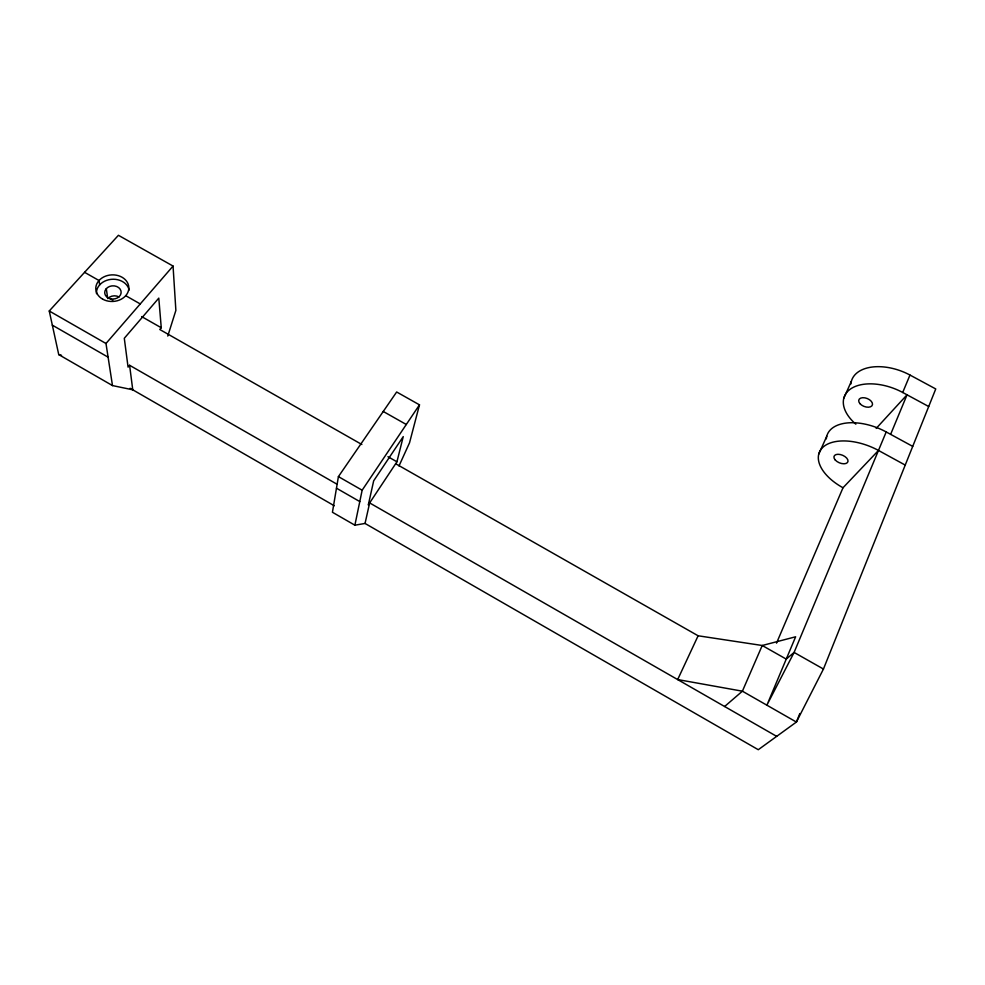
<?xml version="1.0" encoding="UTF-8"?>
<svg xmlns="http://www.w3.org/2000/svg" width="985" height="985" viewBox="0 0 985 985"><rect width="100%" height="100%" fill="white"/><g stroke="black" fill="none" stroke-linecap="round" stroke-linejoin="round"><path stroke-width="1.48" d="M398.999 465.967L409.526 442.819L419.487 404.847L396.66 391.993L338.409 476.617L332.438 512.262L354.883 525.19L365.041 523.454L758.278 749.708L796.397 722.054L823.448 669.037L935.75 388.952L909.98 375.051A43.118 25.635 20.6 0 0 850.892 383.978M354.883 525.19L362.148 490.21L419.487 404.847M365.041 523.454L369.646 502.929L396.93 461.805L403.247 436.601L373.684 480.803L368.304 504.936L369.646 502.929L776.672 736.361M167.77 336.057L175.872 310.41L173.052 266.061L118.422 235.292L49.25 310.989L58.743 354.612L112.487 385.578L132.753 389.801L129.601 365.287L336.796 484.091M799.808 713.596L796.397 722.054L742.394 691.187L677.68 679.564L698.119 635.781L762.23 645.495L786.239 659.1L794.095 652.427L886.204 431.947L912.713 446.39M890.625 434.36L907.037 394.813L876.182 428.413M855.842 424.166A43.512 25.388 20.9 0 1 850.757 388.829A43.512 25.388 20.9 0 1 902.703 392.473L909.98 375.051M776.512 643.156L843 487.76L878.485 450.453L905.227 465.08M818.757 454.134L826.747 436.281M843.825 398.162L851.36 381.33M129.601 365.287L128.062 367.11L124.295 338.286L158.794 298.123L161.257 327.746L159.779 329.495L361.864 444.506M112.487 385.578L105.986 343.494L173.052 266.061M724.615 706.504L742.394 691.187L762.23 645.495L795.621 636.79L766.884 705.186L794.095 652.427L823.448 669.037M58.743 354.612L61.538 355.302M902.703 392.473L928.707 406.522M383.251 411.471L406.288 424.486M84.587 272.328L99.005 280.516L99.67 284.887M125.723 295.685L140.252 303.934M108.941 297.987L112.869 300.228M141.643 316.591L161.257 327.746M387.955 456.708L396.93 461.805M395.65 463.726L698.119 635.781M49.25 310.989L105.986 343.494M338.409 476.617L362.148 490.21M52.328 325.161L108.091 357.161M336.464 488.203L359.784 501.574M130.106 388.287L334.272 505.761M106.306 288.654L107.747 298.64A8.126 6.575 -3.3 0 1 119.062 296.965M843 487.76A44.805 24.49 22 0 1 822.192 447.966A44.805 24.49 22 0 1 878.485 450.453M826.329 438.854A44.387 24.785 21.7 0 1 886.204 431.947M96.493 293.653A16.45 13.248 -3.1 0 1 111.046 279.358A16.45 13.248 -3.1 0 1 129.121 290.07M859.93 403.616A7.252 4.26 21.5 0 0 871.873 405.882A7.252 4.26 21.5 0 0 865.002 397.866A7.252 4.26 21.5 0 0 859.93 403.616M835.231 459.983A7.461 4.112 22.6 0 0 847.408 462.593A7.461 4.112 22.6 0 0 840.267 454.528A7.461 4.112 22.6 0 0 835.231 459.983M102.649 299.144A16.536 13.298 -3 0 0 128.752 289.196A16.536 13.298 -3 0 0 105.506 276.169A16.536 13.298 -3 0 0 102.649 299.144M108.116 297.913A8.225 6.624 -3.1 0 0 121.106 292.976A8.225 6.624 -3.1 0 0 109.569 286.463A8.225 6.624 -3.1 0 0 108.116 297.913"/></g></svg>
